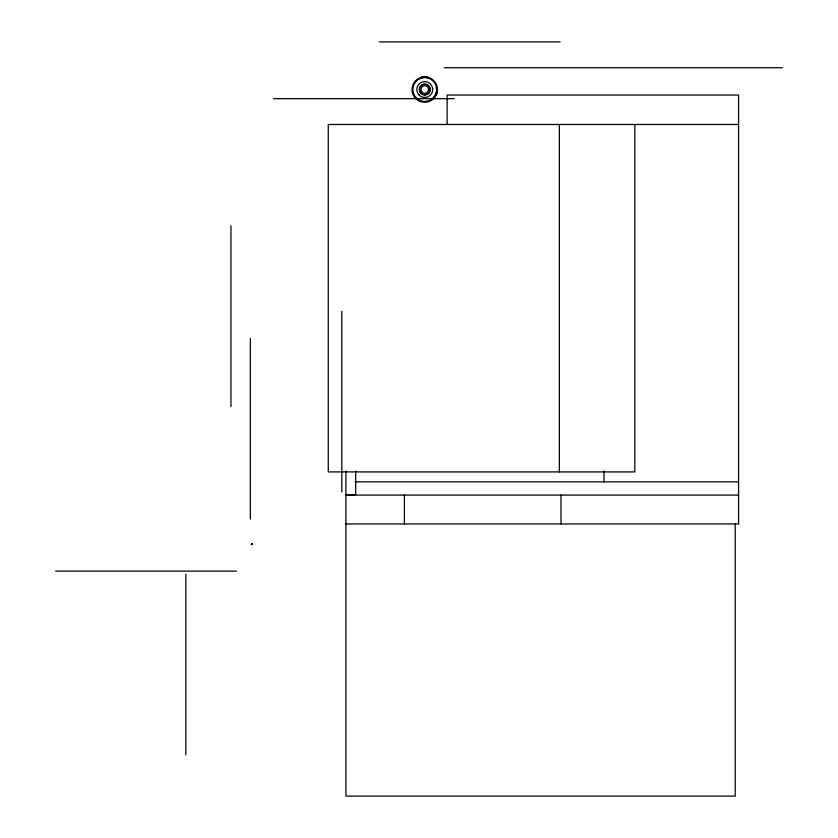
<?xml version="1.0" encoding="UTF-8"?>
<svg xmlns="http://www.w3.org/2000/svg" width="838" height="838" viewBox="0 0 838 838"><rect width="100%" height="100%" fill="white"/><g stroke="black" fill="none" stroke-linecap="round" stroke-linejoin="round"><path stroke-width="1.26" d="M433.466 97.596L433.749 98.434M436.106 93.018L437.017 92.767L433.707 98.507M436.179 93.06L436.975 92.84M412.537 92.84L413.406 93.018L413.071 92.442L412.495 92.767L413.323 94.202M427.977 77.274L427.39 77.85L428.061 77.934L428.061 77.274L421.451 77.274A12.738 12.738 0 0 0 415.742 98.528L416.046 97.596L416.266 98.14M379.394 41.9L560.109 41.9M444.192 67.721L782.325 67.721M421.535 77.85L422.122 77.934L421.451 77.274A12.738 12.738 0 0 1 437.059 92.809A12.738 12.738 0 0 1 415.742 98.528M273.471 98.675L454.175 98.675M738.582 124.485L328.255 124.485L328.255 471.92L634.816 471.92L634.816 124.485M355.04 481.85L738.582 481.85M345.916 494.619L355.679 494.619L355.679 471.27M345.916 495.09L738.582 495.09M345.916 523.939L738.582 523.939L738.582 95.04L447.136 95.04L447.136 124.485M55.675 571.128L236.379 571.128M434.063 96.716L434.566 97.009L433.958 96.737M413.878 95.155L415.805 98.507M735.209 523.939L735.209 796.1L345.916 796.1L345.916 471.019M604.009 471.019L604.009 481.85M560.989 495.09L560.989 523.939M559.375 124.485L559.375 471.92M404.398 495.09L404.398 523.939M341.831 311.327L341.831 492.032M250.363 338.395L250.363 519.099M230.953 225.799L230.953 406.503M185.858 574.156L185.858 754.86M252.039 543.726L251.191 544.564L252.039 544.564L252.039 543.726M416.36 97.92A11.879 11.879 0 0 0 436.231 92.589A11.879 11.879 0 0 0 421.682 78.039A11.879 11.879 0 0 0 416.36 97.92M419.136 95.134A7.94 7.94 0 0 0 432.429 91.572A7.94 7.94 0 0 0 422.698 81.852A7.94 7.94 0 0 0 419.136 95.134M420.99 93.28A5.332 5.332 0 0 0 429.904 90.892A5.332 5.332 0 0 0 423.379 84.366A5.332 5.332 0 0 0 420.99 93.28M420.896 93.374A5.457 5.457 0 0 0 430.03 90.933A5.457 5.457 0 0 0 423.347 84.24A5.457 5.457 0 0 0 420.896 93.374M422.069 92.211A3.802 3.802 0 0 0 428.428 90.504A3.802 3.802 0 0 0 423.766 85.843A3.802 3.802 0 0 0 422.069 92.211"/></g></svg>
